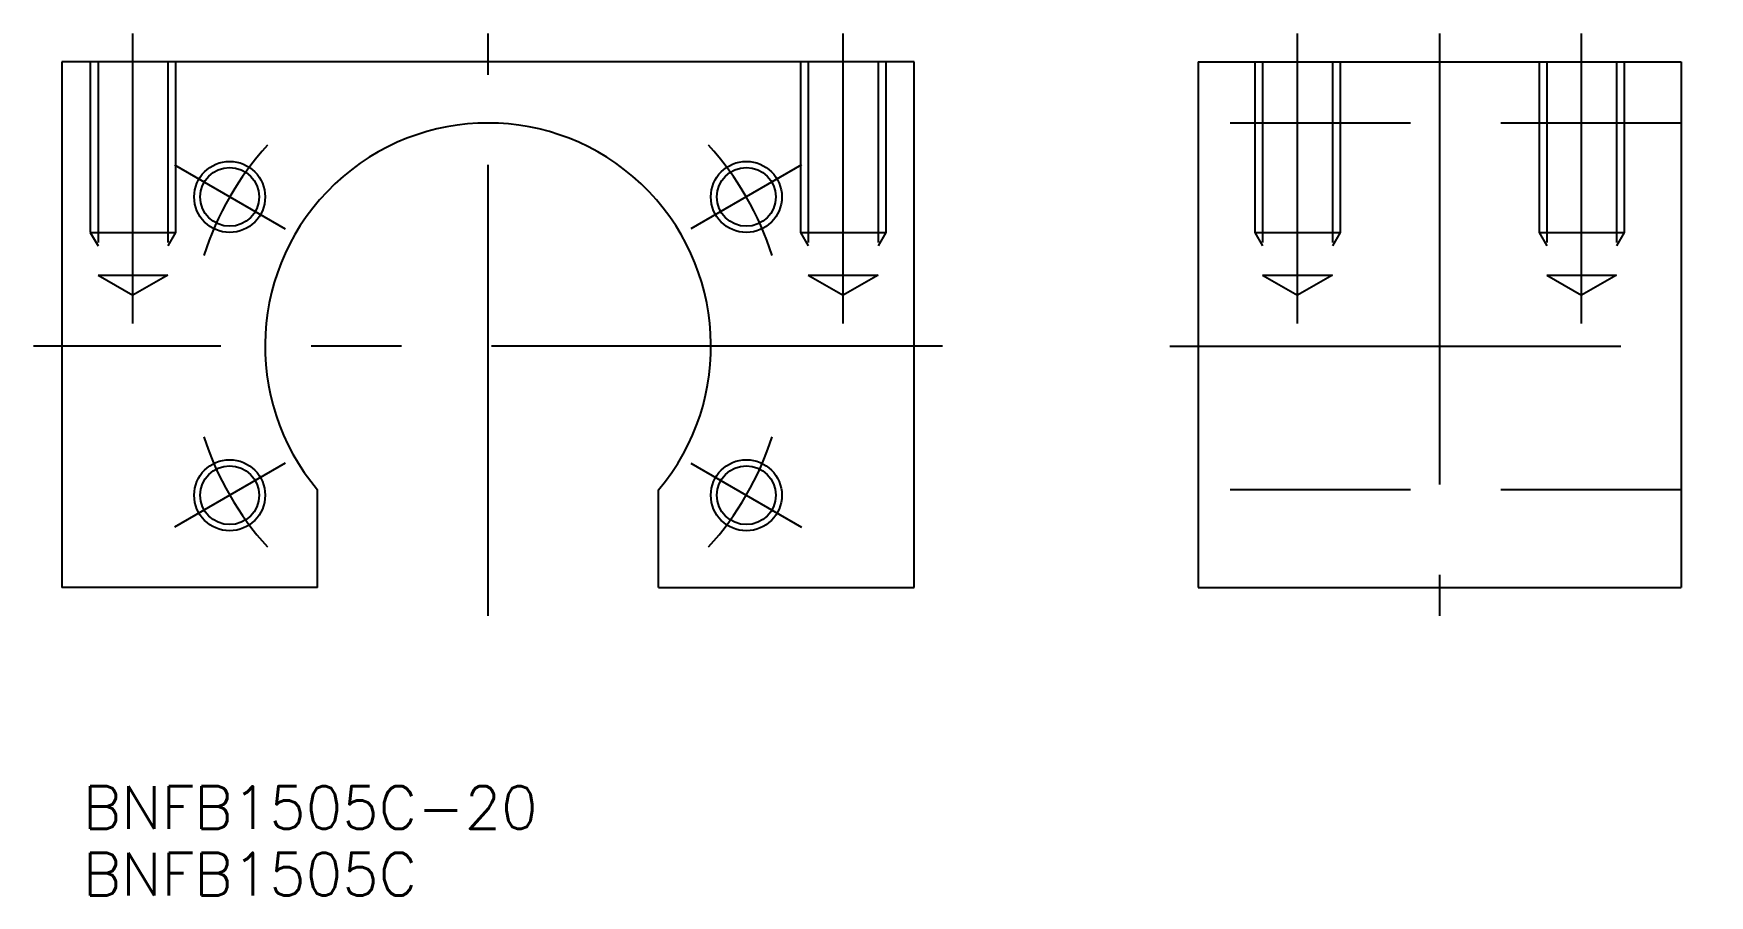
# Model space of a CAD drawing. Extents: x -32 to 86, y -39 to 22.
import ezdxf

# ---------------------------------------------------------------- set-up
doc = ezdxf.new("R2010")
doc.units = 0
doc.linetypes.add('CENTER', pattern=[50.8, 31.75, -6.35, 6.35, -6.35])
doc.linetypes.add('DASHED', pattern=[19.05, 12.7, -6.35])
doc.layers.get('0').update_dxf_attribs({"linetype": 'CONTINUOUS'})
doc.layers.add('CENTER', color=1, linetype='CENTER')
doc.styles.get("Standard").update_dxf_attribs({"font": 'txt.shx', "height": 3, "bigfont": 'bigfont.shx'})

# ---------------------------------------------------------------- blocks, each defined once
blk = doc.blocks.new('*U2')
at = {"color": 7, "linetype": 'CONTINUOUS'}
blk.add_text('BNFB1505C-20', height=3, dxfattribs=at).set_placement((-28.52, -33.98))
blk = doc.blocks.new('*U3')
at = {"color": 7, "linetype": 'CONTINUOUS'}
blk.add_text('BNFB1505C', height=3, dxfattribs=at).set_placement((-28.52, -38.67))

msp = doc.modelspace()

# ---------------------------------------------------------------- linework, layer by layer
at = {"color": 7, "linetype": 'CONTINUOUS'}
for p, q in [((30, 20), (-30, 20)), ((-30, 20), (-30, -17)), ((30, -17), (30, 20)), ((50, 20), (50, -17)), ((50, 20), (84, 20)), ((84, 20), (84, -17)), ((-12, -17), (-12, -10.12)), ((12, -17), (12, -10.12)), ((-12, -17), (-30, -17)), ((12, -17), (30, -17)), ((50, -17), (84, -17))]:
    msp.add_line(p, q, dxfattribs=at)
at = {"color": 3, "linetype": 'DASHED'}
for p, q in [((-28, 20), (-28, 8)), ((-27.46, 20), (-27.46, 5)), ((-22.54, 20), (-22.54, 5)), ((-22, 20), (-22, 8)), ((22, 20), (22, 8)), ((22.54, 20), (22.54, 5)), ((27.46, 20), (27.46, 5)), ((28, 20), (28, 8)), ((54, 20), (54, 8)), ((54.54, 20), (54.54, 5)), ((59.46, 20), (59.46, 5)), ((60, 20), (60, 8)), ((74, 20), (74, 8)), ((74.54, 20), (74.54, 5)), ((79.46, 20), (79.46, 5)), ((80, 20), (80, 8)), ((84, 15.7), (50, 15.7)), ((-28, 8), (-22, 8)), ((-28, 8), (-27.46, 7.06)), ((-22, 8), (-22.54, 7.06)), ((22, 8), (28, 8)), ((22, 8), (22.54, 7.06)), ((28, 8), (27.46, 7.06)), ((54, 8), (60, 8)), ((54, 8), (54.54, 7.06)), ((60, 8), (59.46, 7.06)), ((74, 8), (80, 8)), ((74, 8), (74.54, 7.06)), ((80, 8), (79.46, 7.06)), ((-27.46, 5), (-22.54, 5)), ((-27.46, 5), (-25, 3.58)), ((-22.54, 5), (-25, 3.58)), ((22.54, 5), (27.46, 5)), ((22.54, 5), (25, 3.58)), ((27.46, 5), (25, 3.58)), ((54.54, 5), (59.46, 5)), ((54.54, 5), (57, 3.58)), ((59.46, 5), (57, 3.58)), ((74.54, 5), (79.46, 5)), ((74.54, 5), (77, 3.58)), ((79.46, 5), (77, 3.58)), ((84, -10.12), (50, -10.12))]:
    msp.add_line(p, q, dxfattribs=at)
at = {"color": 3, "linetype": 'CONTINUOUS'}
for centre in [(-18.19, 10.5), (18.19, 10.5), (-18.19, -10.5), (18.19, -10.5)]:
    msp.add_circle(centre, 2.5, dxfattribs=at)
at = {"color": 7, "linetype": 'CONTINUOUS'}
for centre in [(-18.19, 10.5), (18.19, 10.5), (-18.19, -10.5), (18.19, -10.5)]:
    msp.add_circle(centre, 2.07, dxfattribs=at)
msp.add_arc((0, 0), 15.7, 319.8475, 220.1525, dxfattribs=at)
at = {"layer": 'CENTER', "color": 1, "linetype": 'CENTER'}
for p, q in [((-25, 1.58), (-25, 22)), ((0, -19), (0, 22)), ((25, 1.58), (25, 22)), ((57, 1.58), (57, 22)), ((67, 22), (67, -19)), ((77, 1.58), (77, 22)), ((-22.08, 12.75), (-14.29, 8.25)), ((22.08, 12.75), (14.29, 8.25)), ((32, 0), (-32, 0)), ((48, 0), (86, 0)), ((-14.29, -8.25), (-22.08, -12.75)), ((14.29, -8.25), (22.08, -12.75))]:
    msp.add_line(p, q, dxfattribs=at)
for start, end in [(137.6987, 162.3013), (17.6987, 42.3013), (197.6987, 222.3013), (317.6987, 342.3013)]:
    msp.add_arc((0, 0), 21, start, end, dxfattribs=at)

# ---------------------------------------------------------------- block references
at = {"color": 7, "linetype": 'CONTINUOUS'}
for name in ['*U2', '*U3']:
    msp.add_blockref(name, (0, 0), dxfattribs=at)

doc.saveas('drawing.dxf')
